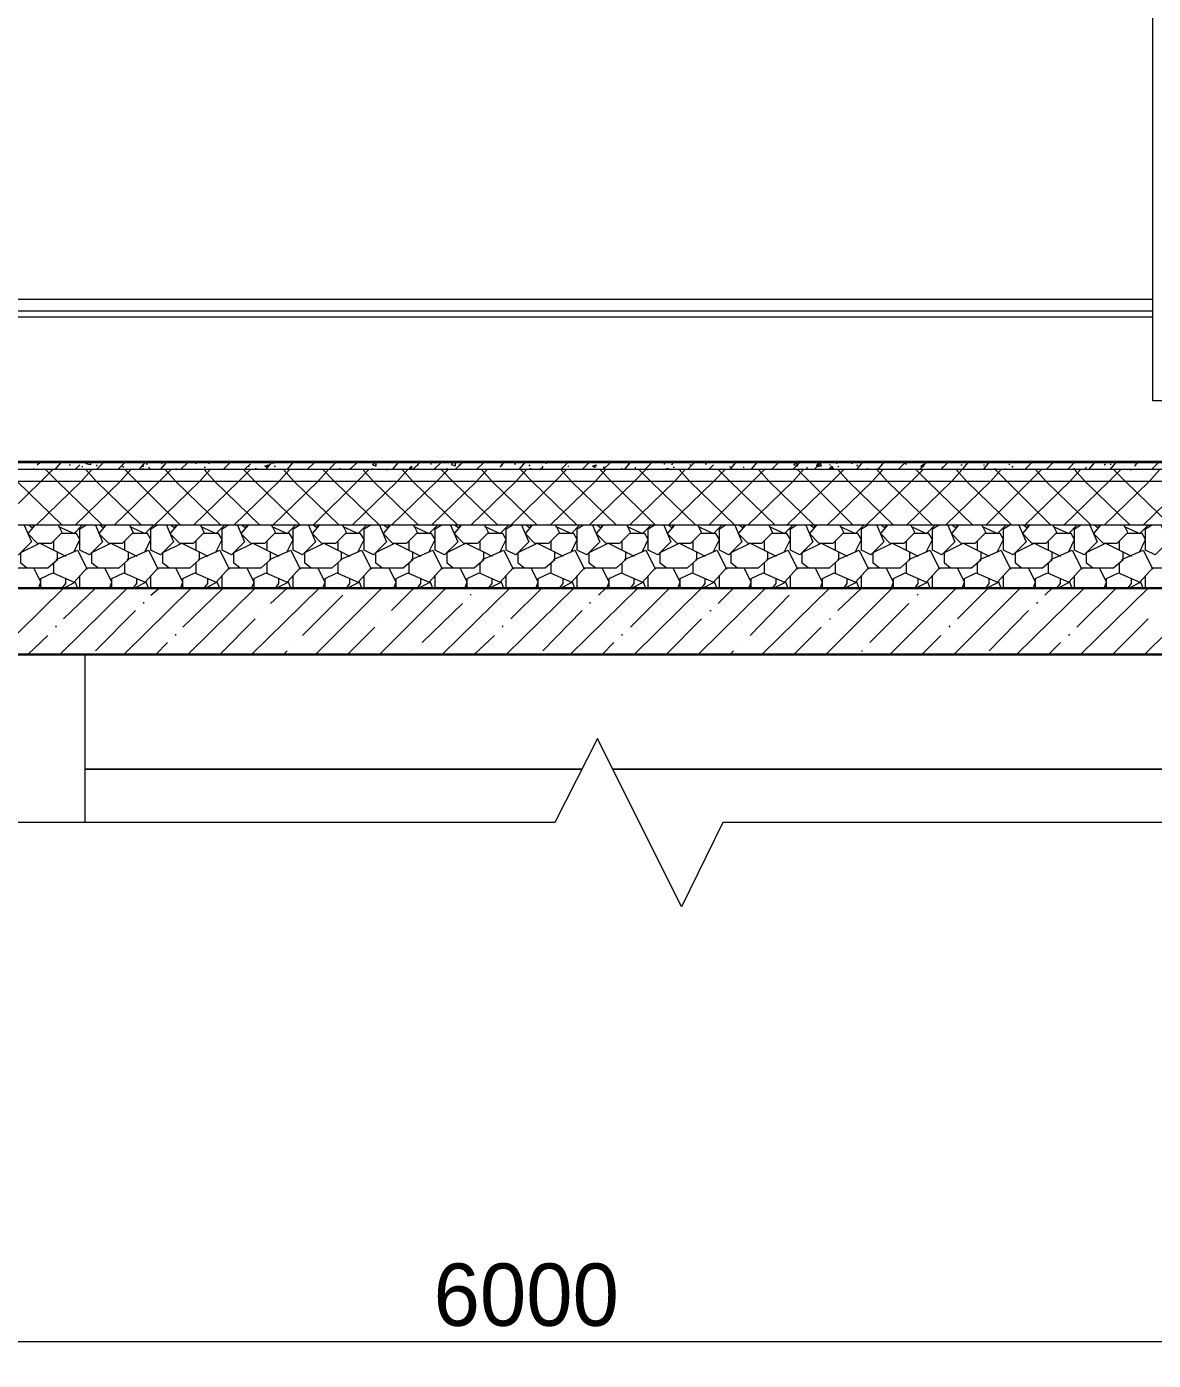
# Model space of a CAD drawing. Header units: millimetres. Extents: x 2294 to 908349, y -83289 to 219220.
# Drawn here: x 883679 to 887839, y 192837 to 197759 of the extents above; entities that cross this region are included whole.
import ezdxf

# ---------------------------------------------------------------- set-up
doc = ezdxf.new("R2010")
doc.units = ezdxf.units.MM
doc.layers.add('PDF _Геометрия', color=7, linetype='Continuous')
doc.layers.add('PDF _Текст', color=7, linetype='Continuous')

msp = doc.modelspace()

# ---------------------------------------------------------------- linework, layer by layer
at = {"layer": 'PDF _Геометрия', "lineweight": 9}
for points in [[(887902.2, 196378.1), (887836.6, 196378.1), (887836.6, 200093.9), (887902.2, 200093.9)], [(882459.6, 195687.3), (900759, 195687.3), (900759, 196045.8), (900759, 196211.9), (900759, 196251.3), (900759, 196277.5), (900759, 196281.9), (894774.3, 196181.3), (893213.6, 196155.1), (882459.6, 196155.1), (882459.6, 196150.7), (882459.6, 196124.5), (882459.6, 196080.8), (882459.6, 195919)], [(883893.4, 195018.5), (885729.5, 195018.5)]]:
    msp.add_lwpolyline(points, close=True, dxfattribs=at)
for points in [[(902971, 194821.8), (886249.7, 194821.8), (886096.7, 194511.4), (885786.3, 195132.2), (885628.9, 194821.8), (868588.5, 194821.8), (868588.5, 196990.1), (868278.2, 197147.5), (868898.9, 197453.5), (868588.5, 197610.8), (868588.5, 199779.1)], [(882372.1, 196754), (887836.6, 196754)], [(882529.5, 196710.3), (887836.6, 196710.3)], [(882468.3, 196688.4), (887836.6, 196688.4)], [(879089.1, 194821.8), (879089.1, 195442.5), (879194, 195442.5), (882446.4, 195442.5), (882446.4, 194821.8), (882446.4, 195442.5), (882651.9, 195442.5), (882651.9, 194821.8), (882651.9, 195442.5), (883788.5, 195442.5), (883893.4, 195442.5)], [(888230, 195442.5), (888230, 194821.8), (888230, 195018.5), (885843.2, 195018.5), (888230, 195018.5), (888230, 195442.5), (883893.4, 195442.5), (883893.4, 194821.8)], [(882415.8, 192981.3), (882345.9, 192907), (888540.4, 192907), (888470.5, 192837.1)]]:
    msp.add_lwpolyline(points, dxfattribs=at)
at = {"layer": 'PDF _Геометрия', "lineweight": 20}
msp.add_lwpolyline([(894774.3, 196177), (900759, 196277.5), (894774.3, 196177), (893213.6, 196150.7), (882459.6, 196150.7), (893213.6, 196150.7)], close=True, dxfattribs=at)
for points in [[(900759, 196251.3), (894774.3, 196150.7), (893213.6, 196124.5), (882459.6, 196124.5)], [(900759, 196211.9), (894778.6, 196111.4), (893209.3, 196080.8), (882459.6, 196080.8)], [(900759, 196045.8), (894778.6, 195945.3), (893200.5, 195919), (882459.6, 195919)]]:
    msp.add_lwpolyline(points, dxfattribs=at)
at = {"layer": 'PDF _Геометрия', "color": 250, "lineweight": 9, "true_color": 0x1d1d1d}
for points in [[(883565.6, 195919), (883731.7, 196080.8), (883775.4, 196124.5)], [(883810.4, 195919), (883644.3, 196080.8), (883604.9, 196124.5)], [(883705.5, 196124.5), (883705.5, 196128.9)], [(883714.2, 195919), (883880.3, 196080.8), (883919.7, 196124.5)], [(883718.6, 196142), (883727.3, 196150.7)], [(883740.4, 196146.4), (883740.4, 196146.4)], [(883959, 195919), (883792.9, 196080.8), (883749.2, 196124.5)], [(883784.1, 196124.5), (883806, 196150.7)], [(883836.6, 196142), (883841, 196142)], [(883858.5, 196124.5), (883875.9, 196142)], [(883858.5, 195919), (884024.6, 196080.8), (884063.9, 196124.5)], [(883884.7, 196137.6), (883884.7, 196133.2)], [(883915.3, 196150.7), (883915.3, 196142), (883897.8, 196146.4), (883902.2, 196150.7)], [(884103.3, 195919), (883937.1, 196080.8), (883897.8, 196124.5)], [(883937.1, 196124.5), (883963.4, 196150.7)], [(883937.1, 196142), (883937.1, 196137.6)], [(884002.7, 195919), (884168.8, 196080.8), (884212.6, 196124.5)], [(884015.8, 196124.5), (884042.1, 196150.7)], [(884028.9, 196133.2), (884028.9, 196133.2)], [(884033.3, 196137.6), (884037.7, 196133.2)], [(884247.5, 195919), (884085.8, 196080.8), (884042.1, 196124.5)], [(884063.9, 196133.2), (884063.9, 196133.2)], [(884094.5, 196124.5), (884116.4, 196150.7)], [(884103.3, 196124.5), (884107.6, 196128.9), (884112, 196124.5)], [(884107.6, 196137.6), (884112, 196137.6)], [(884120.8, 196146.4), (884125.1, 196146.4)], [(884129.5, 196133.2), (884133.9, 196128.9)], [(884142.6, 196133.2), (884142.6, 196133.2)], [(884151.4, 195919), (884317.5, 196080.8), (884356.8, 196124.5)], [(884173.2, 196124.5), (884195.1, 196150.7)], [(884177.6, 196146.4), (884182, 196150.7)], [(884396.2, 195919), (884230, 196080.8), (884190.7, 196124.5)], [(884230, 196128.9), (884234.4, 196124.5)], [(884247.5, 196124.5), (884273.8, 196150.7)], [(884295.6, 195919), (884461.7, 196080.8), (884505.5, 196124.5)], [(884300, 196150.7), (884304.4, 196146.4), (884304.4, 196150.7)], [(884335, 196133.2), (884339.3, 196133.2)], [(884540.4, 195919), (884374.3, 196080.8), (884335, 196124.5)], [(884352.4, 196146.4), (884352.4, 196150.7)], [(884404.9, 196124.5), (884431.1, 196150.7)], [(884404.9, 196124.5), (884404.9, 196124.5)], [(884444.2, 195919), (884610.4, 196080.8), (884649.7, 196124.5)], [(884689.1, 195919), (884522.9, 196080.8), (884479.2, 196124.5)], [(884483.6, 196124.5), (884505.5, 196146.4)], [(884496.7, 196137.6), (884501.1, 196137.6)], [(884522.9, 196128.9), (884527.3, 196128.9)], [(884531.7, 196124.5), (884531.7, 196124.5)], [(884562.3, 196124.5), (884584.1, 196150.7)], [(884588.5, 196146.4), (884592.9, 196150.7)], [(884588.5, 195919), (884754.6, 196080.8), (884794, 196124.5)], [(884592.9, 196137.6), (884597.3, 196137.6)], [(884833.3, 195919), (884667.2, 196080.8), (884627.9, 196124.5)], [(884641, 196124.5), (884662.8, 196150.7)], [(884641, 196142), (884641, 196142)], [(884715.3, 196124.5), (884741.5, 196150.7)], [(884754.6, 195919), (884750.3, 195910.3), (884737.1, 195919), (884898.9, 196080.8), (884942.6, 196124.5)], [(884772.1, 196124.5), (884815.8, 196080.8), (884982, 195919), (885008.2, 195857.8), (884960.1, 195809.8), (884925.1, 195827.2), (884925.1, 195905.9), (884947, 195919)], [(884798.3, 196128.9), (884820.2, 196150.7)], [(884824.6, 196124.5), (884837.7, 196128.9), (884833.3, 196124.5)], [(884868.3, 196124.5), (884872.7, 196128.9)], [(884872.7, 196124.5), (884898.9, 196150.7)], [(884881.4, 195919), (885047.5, 196080.8), (885086.9, 196124.5)], [(885126.2, 195919), (884960.1, 196080.8), (884920.8, 196124.5)], [(884951.4, 196124.5), (884955.7, 196128.9)], [(884968.8, 196150.7), (884968.8, 196137.6), (884955.7, 196142), (884964.5, 196150.7)], [(884964.5, 196137.6), (884968.8, 196142)], [(884968.8, 196142), (884968.8, 196142)], [(885008.2, 196124.5), (885012.6, 196124.5)], [(885025.7, 195919), (885191.8, 196080.8), (885235.5, 196124.5)], [(885030, 196124.5), (885051.9, 196150.7)], [(885270.5, 195919), (885104.4, 196080.8), (885065, 196124.5)], [(885104.4, 196124.5), (885130.6, 196150.7)], [(885121.8, 196142), (885126.2, 196142)], [(885169.9, 196146.4), (885174.3, 196146.4)], [(885169.9, 196124.5), (885169.9, 196124.5)], [(885174.3, 195919), (885340.4, 196080.8), (885379.8, 196124.5)], [(885183, 196124.5), (885209.3, 196150.7)], [(885419.1, 195919), (885253, 196080.8), (885209.3, 196124.5)], [(885226.8, 196124.5), (885231.1, 196128.9), (885231.1, 196124.5)], [(885261.7, 196150.7), (885261.7, 196137.6), (885248.6, 196142), (885253, 196150.7)], [(885261.7, 196124.5), (885288, 196150.7)], [(885274.8, 196142), (885279.2, 196142)], [(885318.6, 195919), (885484.7, 196080.8), (885524, 196124.5)], [(885340.4, 196124.5), (885366.7, 196150.7)], [(885340.4, 196128.9), (885340.4, 196128.9)], [(885563.4, 195919), (885397.3, 196080.8), (885357.9, 196124.5)], [(885384.1, 196150.7), (885384.1, 196150.7)], [(885427.9, 196133.2), (885441, 196150.7)], [(885432.2, 196142), (885436.6, 196142)], [(885454.1, 196124.5), (885458.5, 196124.5)], [(885458.5, 196124.5), (885458.5, 196124.5)], [(885467.2, 195919), (885628.9, 196080.8), (885672.7, 196124.5)], [(885480.3, 196146.4), (885484.7, 196146.4)], [(885497.8, 196124.5), (885519.7, 196150.7)], [(885712, 195919), (885545.9, 196080.8), (885502.2, 196124.5)], [(885510.9, 196150.7), (885515.3, 196146.4), (885515.3, 196150.7)], [(885532.8, 196142), (885537.1, 196137.6)], [(885537.1, 196128.9), (885541.5, 196128.9)], [(885572.1, 196124.5), (885585.2, 196133.2), (885585.2, 196137.6)], [(885580.9, 196142), (885580.9, 196142)], [(885598.3, 196146.4), (885598.3, 196150.7)], [(885611.5, 195919), (885777.6, 196080.8), (885816.9, 196124.5)], [(885856.3, 195919), (885690.1, 196080.8), (885650.8, 196124.5), (885677, 196150.7)], [(885655.2, 196146.4), (885655.2, 196146.4)], [(885677, 196137.6), (885681.4, 196137.6)], [(885729.5, 196124.5), (885755.7, 196150.7)], [(885755.7, 195919), (885921.8, 196080.8), (885965.6, 196124.5)], [(885773.2, 196133.2), (885777.6, 196133.2)], [(886000.5, 195919), (885838.8, 196080.8), (885795.1, 196124.5)], [(885808.2, 196124.5), (885834.4, 196150.7)], [(885808.2, 196133.2), (885812.6, 196133.2)], [(885873.8, 196128.9), (885878.1, 196128.9)], [(885886.9, 196124.5), (885908.7, 196150.7)], [(885900, 196146.4), (885904.4, 196146.4)], [(885904.4, 195919), (886070.5, 196080.8), (886109.8, 196124.5)], [(885926.2, 196133.2), (885926.2, 196128.9)], [(885935, 196150.7), (885935, 196150.7)], [(886149.2, 195919), (885983, 196080.8), (885939.3, 196124.5)], [(885961.2, 196124.5), (885987.4, 196150.7)], [(885969.9, 196124.5), (885974.3, 196124.5)], [(886000.5, 196124.5), (886000.5, 196124.5)], [(886031.1, 196146.4), (886035.5, 196146.4), (886031.1, 196150.7)], [(886035.5, 196124.5), (886031.1, 196124.5), (886044.2, 196128.9), (886048.6, 196128.9)], [(886044.2, 196124.5), (886044.2, 196128.9)], [(886066.1, 195919), (886061.7, 195910.3), (886048.6, 195919), (886214.7, 196080.8), (886258.5, 196124.5)], [(886061.7, 196142), (886066.1, 196150.7)], [(886066.1, 196133.2), (886070.5, 196133.2)], [(886088, 196124.5), (886127.3, 196080.8), (886293.4, 195919), (886319.7, 195857.8), (886271.6, 195809.8), (886236.6, 195827.2), (886236.6, 195905.9), (886258.5, 195919)], [(886118.6, 196124.5), (886144.8, 196150.7)], [(886127.3, 196142), (886131.7, 196142)], [(886184.1, 196146.4), (886188.5, 196146.4)], [(886197.2, 196124.5), (886214.7, 196142)], [(886197.2, 195919), (886359, 196080.8), (886402.7, 196124.5)], [(886227.9, 196137.6), (886227.9, 196137.6)], [(886442.1, 195919), (886275.9, 196080.8), (886232.2, 196124.5)], [(886275.9, 196124.5), (886297.8, 196150.7)], [(886275.9, 196133.2), (886275.9, 196137.6)], [(886324, 196133.2), (886328.4, 196133.2)], [(886341.5, 195919), (886507.6, 196080.8), (886547, 196124.5)], [(886354.6, 196124.5), (886376.5, 196150.7)], [(886372.1, 196146.4), (886372.1, 196150.7)], [(886586.3, 195919), (886420.2, 196080.8), (886380.9, 196124.5)], [(886424.6, 196128.9), (886424.6, 196128.9)], [(886428.9, 196124.5), (886455.2, 196150.7)], [(886485.8, 195919), (886651.9, 196080.8), (886695.6, 196124.5)], [(886507.6, 196124.5), (886533.9, 196150.7)], [(886520.7, 196124.5), (886525.1, 196124.5), (886568.8, 196080.8), (886730.6, 195919)], [(886560.1, 196133.2), (886560.1, 196128.9)], [(886586.3, 196124.5), (886612.5, 196150.7)], [(886608.2, 196150.7), (886612.5, 196137.6), (886595.1, 196137.6), (886603.8, 196150.7)], [(886599.4, 196137.6), (886603.8, 196137.6)], [(886634.4, 195919), (886800.5, 196080.8), (886839.9, 196124.5)], [(886643.2, 196142), (886647.5, 196142)], [(886651.9, 196124.5), (886651.9, 196128.9)], [(886669.4, 196150.7), (886669.4, 196146.4)], [(886673.8, 196133.2), (886678.1, 196137.6)], [(886879.2, 195919), (886713.1, 196080.8), (886673.8, 196124.5)], [(886721.8, 196150.7), (886726.2, 196146.4), (886726.2, 196150.7)], [(886743.7, 196124.5), (886765.6, 196150.7)], [(886743.7, 196137.6), (886748.1, 196142)], [(886778.7, 195919), (886944.8, 196080.8), (886988.5, 196124.5)], [(886783, 196124.5), (886783, 196128.9), (886787.4, 196124.5)], [(886818, 196128.9), (886818, 196124.5), (886857.4, 196080.8), (887023.5, 195919)], [(886822.4, 196124.5), (886844.2, 196150.7)], [(886896.7, 196124.5), (886922.9, 196150.7)], [(886922.9, 196146.4), (886927.3, 196146.4)], [(886927.3, 195919), (887093.4, 196080.8), (887132.8, 196124.5)], [(887172.1, 195919), (887006, 196080.8), (886962.3, 196124.5)], [(886975.4, 196124.5), (887001.6, 196150.7)], [(887014.7, 196124.5), (887014.7, 196124.5)], [(887054.1, 196124.5), (887080.3, 196150.7)], [(887058.4, 196133.2), (887062.8, 196133.2)], [(887071.6, 195919), (887237.7, 196080.8), (887277, 196124.5)], [(887316.4, 195919), (887150.3, 196080.8), (887110.9, 196124.5)], [(887119.7, 196128.9), (887119.7, 196128.9)], [(887128.4, 196142), (887132.8, 196142)], [(887137.1, 196128.9), (887154.6, 196150.7)], [(887211.5, 196124.5), (887233.3, 196150.7)], [(887211.5, 196142), (887215.8, 196142)], [(887220.2, 195919), (887381.9, 196080.8), (887425.7, 196124.5)], [(887242.1, 196124.5), (887255.2, 196128.9), (887255.2, 196124.5), (887298.9, 196080.8), (887460.6, 195919)], [(887242.1, 196124.5), (887242.1, 196124.5)], [(887285.8, 196124.5), (887294.5, 196128.9)], [(887307.6, 196142), (887307.6, 196146.4)], [(887316.4, 196137.6), (887320.7, 196133.2)], [(887364.5, 196124.5), (887390.7, 196150.7)], [(887364.5, 195919), (887530.6, 196080.8), (887569.9, 196124.5)], [(887609.3, 195919), (887443.1, 196080.8), (887403.8, 196124.5)], [(887443.1, 196124.5), (887469.4, 196150.7)], [(887508.7, 195919), (887674.8, 196080.8), (887718.6, 196124.5)], [(887521.8, 196124.5), (887548.1, 196150.7)], [(887543.7, 196128.9), (887548.1, 196128.9)], [(887753.5, 195919), (887587.4, 196080.8), (887548.1, 196124.5)], [(887587.4, 196128.9), (887591.8, 196133.2)], [(887600.5, 196124.5), (887622.4, 196150.7)], [(887657.4, 196142), (887661.7, 196146.4)], [(887657.4, 195919), (887823.5, 196080.8), (887862.8, 196124.5)], [(887679.2, 196124.5), (887701.1, 196150.7)], [(887679.2, 196142), (887683.6, 196146.4)], [(887884.7, 195919), (887897.8, 195910.3), (887902.2, 195919), (887736, 196080.8), (887692.3, 196124.5)], [(887753.5, 196124.5), (887757.9, 196124.5)], [(887771, 196137.6), (887779.8, 196150.7)], [(887801.6, 195919), (887967.7, 196080.8), (888007.1, 196124.5)], [(887832.2, 196124.5), (887858.4, 196150.7)], [(883670.5, 195919), (883696.7, 195857.8), (883648.6, 195809.8), (883613.6, 195827.2), (883613.6, 195905.9), (883635.5, 195919)], [(883709.8, 195919), (883683.6, 195888.4), (883718.6, 195853.5), (883771, 195853.5), (883810.4, 195892.8), (883797.3, 195919), (883797.3, 195914.7), (883854.1, 195888.4), (883884.7, 195919)], [(883688, 195919), (883701.1, 195910.3), (883705.5, 195919)], [(883932.8, 195919), (883959, 195857.8), (883910.9, 195809.8), (883875.9, 195827.2), (883875.9, 195905.9), (883897.8, 195919)], [(883884.7, 195919), (883884.7, 195919)], [(883972.1, 195919), (883945.9, 195888.4), (883980.9, 195853.5), (884033.3, 195853.5), (884072.7, 195892.8), (884059.5, 195919), (884059.5, 195914.7), (884116.4, 195888.4), (884147, 195919)], [(883950.3, 195919), (883963.4, 195910.3), (883967.7, 195919)], [(884195.1, 195919), (884221.3, 195857.8), (884173.2, 195809.8), (884138.2, 195827.2), (884138.2, 195905.9), (884160.1, 195919)], [(884147, 195919), (884147, 195919)], [(884234.4, 195919), (884208.2, 195888.4), (884243.2, 195853.5), (884295.6, 195853.5), (884335, 195892.8), (884321.8, 195919), (884321.8, 195914.7), (884378.7, 195888.4), (884409.3, 195919)], [(884212.6, 195919), (884225.7, 195910.3), (884230, 195919)], [(884457.4, 195919), (884483.6, 195857.8), (884435.5, 195809.8), (884400.5, 195827.2), (884400.5, 195905.9), (884422.4, 195919)], [(884409.3, 195919), (884409.3, 195919)], [(884496.7, 195919), (884470.5, 195888.4), (884505.5, 195853.5), (884557.9, 195853.5), (884597.3, 195892.8), (884584.1, 195919), (884584.1, 195914.7), (884641, 195888.4), (884671.6, 195919)], [(884474.8, 195919), (884488, 195910.3), (884492.3, 195919)], [(884719.7, 195919), (884745.9, 195857.8), (884697.8, 195809.8), (884662.8, 195827.2), (884662.8, 195905.9), (884684.7, 195919)], [(884671.6, 195919), (884671.6, 195919)], [(884759, 195919), (884732.8, 195888.4), (884767.7, 195853.5), (884820.2, 195853.5), (884859.5, 195892.8), (884846.4, 195919), (884846.4, 195914.7), (884903.3, 195888.4), (884933.9, 195919)], [(884933.9, 195919), (884933.9, 195919)], [(885021.3, 195919), (884995.1, 195888.4), (885030, 195853.5), (885082.5, 195853.5), (885121.8, 195892.8), (885108.7, 195919), (885108.7, 195914.7), (885165.6, 195888.4), (885196.2, 195919)], [(884999.4, 195919), (885012.6, 195910.3), (885016.9, 195919)], [(885244.2, 195919), (885270.5, 195857.8), (885222.4, 195809.8), (885187.4, 195827.2), (885187.4, 195905.9), (885209.3, 195919)], [(885196.2, 195919), (885196.2, 195919)], [(885283.6, 195919), (885257.4, 195888.4), (885292.3, 195853.5), (885344.8, 195853.5), (885384.1, 195892.8), (885371, 195919), (885371, 195914.7), (885427.9, 195888.4), (885458.5, 195919)], [(885261.7, 195919), (885274.8, 195910.3), (885279.2, 195919)], [(885506.5, 195919), (885532.8, 195857.8), (885484.7, 195809.8), (885449.7, 195827.2), (885449.7, 195905.9), (885471.6, 195919)], [(885458.5, 195919), (885458.5, 195919)], [(885545.9, 195919), (885519.7, 195888.4), (885554.6, 195853.5), (885607.1, 195853.5), (885646.4, 195892.8), (885633.3, 195919), (885633.3, 195914.7), (885690.1, 195888.4), (885720.7, 195919)], [(885524, 195919), (885537.1, 195910.3), (885541.5, 195919)], [(885768.8, 195919), (885795.1, 195857.8), (885747, 195809.8), (885712, 195827.2), (885712, 195905.9), (885733.9, 195919)], [(885720.7, 195919), (885720.7, 195919)], [(885808.2, 195919), (885782, 195888.4), (885816.9, 195853.5), (885869.4, 195853.5), (885908.7, 195892.8), (885895.6, 195919), (885895.6, 195914.7), (885952.4, 195888.4), (885983, 195919)], [(885786.3, 195919), (885799.4, 195910.3), (885803.8, 195919)], [(886031.1, 195919), (886057.4, 195857.8), (886009.3, 195809.8), (885974.3, 195827.2), (885974.3, 195905.9), (885996.2, 195919)], [(885983, 195919), (885983, 195919)], [(886070.5, 195919), (886044.2, 195888.4), (886079.2, 195853.5), (886131.7, 195853.5), (886171, 195892.8), (886157.9, 195919), (886157.9, 195914.7), (886214.7, 195888.4), (886245.3, 195919)], [(886245.3, 195919), (886245.3, 195919)], [(886332.8, 195919), (886306.5, 195888.4), (886341.5, 195853.5), (886394, 195853.5), (886433.3, 195892.8), (886420.2, 195919), (886420.2, 195914.7), (886477, 195888.4), (886507.6, 195919)], [(886310.9, 195919), (886324, 195910.3), (886328.4, 195919)], [(886555.7, 195919), (886581.9, 195857.8), (886533.9, 195809.8), (886498.9, 195827.2), (886498.9, 195905.9), (886520.7, 195919)], [(886507.6, 195919), (886507.6, 195919)], [(886595.1, 195919), (886568.8, 195888.4), (886603.8, 195853.5), (886656.3, 195853.5), (886695.6, 195892.8), (886682.5, 195919), (886682.5, 195914.7), (886739.3, 195888.4), (886769.9, 195919)], [(886573.2, 195919), (886586.3, 195910.3), (886590.7, 195919)], [(886818, 195919), (886844.2, 195857.8), (886796.2, 195809.8), (886761.2, 195827.2), (886761.2, 195905.9), (886783, 195919)], [(886769.9, 195919), (886769.9, 195919)], [(886857.4, 195919), (886831.1, 195888.4), (886866.1, 195853.5), (886918.6, 195853.5), (886957.9, 195892.8), (886944.8, 195919), (886944.8, 195914.7), (887001.6, 195888.4), (887032.2, 195919)], [(886835.5, 195919), (886848.6, 195910.3), (886853, 195919)], [(887080.3, 195919), (887106.5, 195857.8), (887058.4, 195809.8), (887023.5, 195827.2), (887023.5, 195905.9), (887045.3, 195919)], [(887032.2, 195919), (887032.2, 195919)], [(887119.7, 195919), (887093.4, 195888.4), (887128.4, 195853.5), (887180.9, 195853.5), (887220.2, 195892.8), (887207.1, 195919), (887207.1, 195914.7), (887263.9, 195888.4), (887294.5, 195919)], [(887097.8, 195919), (887110.9, 195910.3), (887115.3, 195919)], [(887342.6, 195919), (887368.8, 195857.8), (887320.7, 195809.8), (887285.8, 195827.2), (887285.8, 195905.9), (887307.6, 195919)], [(887294.5, 195919), (887294.5, 195919)], [(887381.9, 195919), (887355.7, 195888.4), (887390.7, 195853.5), (887443.1, 195853.5), (887482.5, 195892.8), (887469.4, 195919), (887469.4, 195914.7), (887526.2, 195888.4), (887556.8, 195919)], [(887360.1, 195919), (887373.2, 195910.3), (887377.6, 195919)], [(887604.9, 195919), (887631.1, 195857.8), (887583, 195809.8), (887548.1, 195827.2), (887548.1, 195905.9), (887569.9, 195919)], [(887556.8, 195919), (887556.8, 195919)], [(887644.2, 195919), (887618, 195888.4), (887653, 195853.5), (887705.4, 195853.5), (887744.8, 195892.8), (887731.7, 195919), (887731.7, 195914.7), (887788.5, 195888.4), (887819.1, 195919)], [(887622.4, 195919), (887635.5, 195910.3), (887639.9, 195919)], [(887867.2, 195919), (887893.4, 195857.8), (887845.3, 195809.8), (887810.4, 195827.2), (887810.4, 195905.9), (887832.2, 195919)], [(887819.1, 195919), (887819.1, 195919)], [(883779.8, 195827.2), (883779.8, 195862.2)], [(883854.1, 195822.9), (883875.9, 195866.6), (883862.8, 195888.4), (883806, 195888.4)], [(884042.1, 195827.2), (884042.1, 195862.2)], [(884116.4, 195822.9), (884138.2, 195866.6), (884125.1, 195888.4), (884068.3, 195888.4)], [(884304.4, 195827.2), (884304.4, 195862.2)], [(884378.7, 195822.9), (884400.5, 195866.6), (884387.4, 195888.4), (884330.6, 195888.4)], [(884566.7, 195827.2), (884566.7, 195862.2)], [(884641, 195822.9), (884662.8, 195866.6), (884649.7, 195888.4), (884592.9, 195888.4)], [(884828.9, 195827.2), (884828.9, 195862.2)], [(884903.3, 195822.9), (884925.1, 195866.6), (884912, 195888.4), (884855.2, 195888.4)], [(885091.2, 195827.2), (885091.2, 195862.2)], [(885165.6, 195822.9), (885187.4, 195866.6), (885174.3, 195888.4), (885117.5, 195888.4)], [(885353.5, 195827.2), (885353.5, 195862.2)], [(885427.9, 195822.9), (885449.7, 195866.6), (885436.6, 195888.4), (885379.8, 195888.4)], [(885615.8, 195827.2), (885615.8, 195862.2)], [(885690.1, 195822.9), (885712, 195866.6), (885698.9, 195888.4), (885642.1, 195888.4)], [(885878.1, 195827.2), (885878.1, 195862.2)], [(885952.4, 195822.9), (885974.3, 195866.6), (885961.2, 195888.4), (885904.4, 195888.4)], [(886140.4, 195827.2), (886140.4, 195862.2)], [(886214.7, 195822.9), (886236.6, 195866.6), (886223.5, 195888.4), (886166.6, 195888.4)], [(886402.7, 195827.2), (886402.7, 195862.2)], [(886477, 195822.9), (886498.9, 195866.6), (886485.8, 195888.4), (886428.9, 195888.4)], [(886665, 195827.2), (886665, 195862.2)], [(886739.3, 195822.9), (886761.2, 195866.6), (886748.1, 195888.4), (886691.2, 195888.4)], [(886927.3, 195827.2), (886927.3, 195862.2)], [(887001.6, 195822.9), (887023.5, 195866.6), (887010.4, 195888.4), (886953.5, 195888.4)], [(887189.6, 195827.2), (887189.6, 195862.2)], [(887263.9, 195822.9), (887285.8, 195866.6), (887272.7, 195888.4), (887215.8, 195888.4)], [(887451.9, 195827.2), (887451.9, 195862.2)], [(887526.2, 195822.9), (887548.1, 195866.6), (887535, 195888.4), (887478.1, 195888.4)], [(887714.2, 195827.2), (887714.2, 195862.2)], [(887788.5, 195822.9), (887810.4, 195866.6), (887797.2, 195888.4), (887740.4, 195888.4)], [(883473.8, 195687.3), (883469.4, 195691.7), (883469.4, 195722.3), (883513.1, 195744.2), (883591.8, 195709.2), (883639.9, 195761.7), (883757.9, 195761.7), (883792.9, 195792.3), (883792.9, 195822.9)], [(883679.2, 195761.7), (883657.4, 195779.2), (883657.4, 195818.5), (883727.3, 195853.5), (883823.5, 195805.4)], [(883736.1, 195687.3), (883731.7, 195691.7), (883731.7, 195722.3), (883775.4, 195744.2), (883854.1, 195709.2), (883902.2, 195761.7), (884020.2, 195761.7), (884055.2, 195792.3), (884055.2, 195822.9)], [(883788.5, 195792.3), (883867.2, 195827.2), (883902.2, 195757.3)], [(883941.5, 195761.7), (883919.7, 195779.2), (883919.7, 195818.5), (883989.6, 195853.5), (884085.8, 195805.4)], [(883998.3, 195687.3), (883994, 195691.7), (883994, 195722.3), (884037.7, 195744.2), (884116.4, 195709.2), (884164.5, 195761.7), (884282.5, 195761.7), (884317.5, 195792.3), (884317.5, 195822.9)], [(884050.8, 195792.3), (884129.5, 195827.2), (884164.5, 195757.3)], [(884203.8, 195761.7), (884182, 195779.2), (884182, 195818.5), (884251.9, 195853.5), (884348.1, 195805.4)], [(884260.6, 195687.3), (884256.3, 195691.7), (884256.3, 195722.3), (884300, 195744.2), (884378.7, 195709.2), (884426.8, 195761.7), (884544.8, 195761.7), (884579.8, 195792.3), (884579.8, 195822.9)], [(884273.8, 195442.5), (884522.9, 195687.3), (884518.6, 195691.7), (884518.6, 195722.3), (884562.3, 195744.2), (884641, 195709.2), (884689.1, 195761.7), (884807.1, 195761.7), (884842.1, 195792.3), (884842.1, 195822.9)], [(884313.1, 195792.3), (884391.8, 195827.2), (884426.8, 195757.3)], [(884466.1, 195761.7), (884444.2, 195779.2), (884444.2, 195818.5), (884514.2, 195853.5), (884610.4, 195805.4)], [(884575.4, 195792.3), (884654.1, 195827.2), (884689.1, 195757.3)], [(884728.4, 195761.7), (884706.5, 195779.2), (884706.5, 195818.5), (884776.5, 195853.5), (884872.7, 195805.4)], [(884785.2, 195687.3), (884780.9, 195691.7), (884780.9, 195722.3), (884824.6, 195744.2), (884903.3, 195709.2), (884951.4, 195761.7), (885069.4, 195761.7), (885104.4, 195792.3), (885104.4, 195822.9)], [(884837.7, 195792.3), (884916.4, 195827.2), (884951.4, 195757.3)], [(884990.7, 195761.7), (884968.8, 195779.2), (884968.8, 195818.5), (885038.8, 195853.5), (885135, 195805.4)], [(885047.5, 195687.3), (885043.2, 195691.7), (885043.2, 195722.3), (885086.9, 195744.2), (885165.6, 195709.2), (885213.6, 195761.7), (885331.7, 195761.7), (885366.7, 195792.3), (885366.7, 195822.9)], [(885100, 195792.3), (885178.7, 195827.2), (885213.6, 195757.3)], [(885253, 195761.7), (885231.1, 195779.2), (885231.1, 195818.5), (885301.1, 195853.5), (885397.3, 195805.4)], [(885309.8, 195687.3), (885305.4, 195691.7), (885305.4, 195722.3), (885349.2, 195744.2), (885427.9, 195709.2), (885475.9, 195761.7), (885594, 195761.7), (885628.9, 195792.3), (885628.9, 195822.9)], [(885362.3, 195792.3), (885441, 195827.2), (885475.9, 195757.3)], [(885515.3, 195761.7), (885493.4, 195779.2), (885493.4, 195818.5), (885563.4, 195853.5), (885659.5, 195805.4)], [(885572.1, 195687.3), (885567.7, 195691.7), (885567.7, 195722.3), (885611.5, 195744.2), (885690.1, 195709.2), (885738.2, 195761.7), (885856.3, 195761.7), (885891.2, 195792.3), (885891.2, 195822.9)], [(885624.6, 195792.3), (885703.3, 195827.2), (885738.2, 195757.3)], [(885777.6, 195761.7), (885755.7, 195779.2), (885755.7, 195818.5), (885825.7, 195853.5), (885921.8, 195805.4)], [(885834.4, 195687.3), (885830, 195691.7), (885830, 195722.3), (885873.8, 195744.2), (885952.4, 195709.2), (886000.5, 195761.7), (886118.6, 195761.7), (886153.5, 195792.3), (886153.5, 195822.9)], [(885886.9, 195792.3), (885965.6, 195827.2), (886000.5, 195757.3)], [(886039.9, 195761.7), (886018, 195779.2), (886018, 195818.5), (886088, 195853.5), (886184.1, 195805.4)], [(886096.7, 195687.3), (886092.3, 195691.7), (886092.3, 195722.3), (886136, 195744.2), (886214.7, 195709.2), (886262.8, 195761.7), (886380.9, 195761.7), (886415.8, 195792.3), (886415.8, 195822.9)], [(886149.2, 195792.3), (886227.9, 195827.2), (886262.8, 195757.3)], [(886302.2, 195761.7), (886280.3, 195779.2), (886280.3, 195818.5), (886350.3, 195853.5), (886446.4, 195805.4)], [(886359, 195687.3), (886354.6, 195691.7), (886354.6, 195722.3), (886398.3, 195744.2), (886477, 195709.2), (886525.1, 195761.7), (886643.2, 195761.7), (886678.1, 195792.3), (886678.1, 195822.9)], [(886411.5, 195792.3), (886490.1, 195827.2), (886525.1, 195757.3)], [(886564.5, 195761.7), (886542.6, 195779.2), (886542.6, 195818.5), (886612.5, 195853.5), (886708.7, 195805.4)], [(886621.3, 195687.3), (886616.9, 195691.7), (886616.9, 195722.3), (886660.6, 195744.2), (886739.3, 195709.2), (886787.4, 195761.7), (886905.4, 195761.7), (886940.4, 195792.3), (886940.4, 195822.9)], [(886673.8, 195792.3), (886752.4, 195827.2), (886787.4, 195757.3)], [(886826.8, 195761.7), (886804.9, 195779.2), (886804.9, 195818.5), (886874.8, 195853.5), (886971, 195805.4)], [(886883.6, 195687.3), (886879.2, 195691.7), (886879.2, 195722.3), (886922.9, 195744.2), (887001.6, 195709.2), (887049.7, 195761.7), (887167.7, 195761.7), (887202.7, 195792.3), (887202.7, 195822.9)], [(886936, 195792.3), (887014.7, 195827.2), (887049.7, 195757.3)], [(887089.1, 195761.7), (887067.2, 195779.2), (887067.2, 195818.5), (887137.1, 195853.5), (887233.3, 195805.4)], [(887145.9, 195687.3), (887141.5, 195691.7), (887141.5, 195722.3), (887185.2, 195744.2), (887263.9, 195709.2), (887312, 195761.7), (887430, 195761.7), (887465, 195792.3), (887465, 195822.9)], [(887198.3, 195792.3), (887277, 195827.2), (887312, 195757.3)], [(887351.3, 195761.7), (887329.5, 195779.2), (887329.5, 195818.5), (887399.4, 195853.5), (887495.6, 195805.4)], [(887408.2, 195687.3), (887403.8, 195691.7), (887403.8, 195722.3), (887447.5, 195744.2), (887526.2, 195709.2), (887574.3, 195761.7), (887692.3, 195761.7), (887727.3, 195792.3), (887727.3, 195822.9)], [(887460.6, 195792.3), (887539.3, 195827.2), (887574.3, 195757.3)], [(887613.6, 195761.7), (887591.8, 195779.2), (887591.8, 195818.5), (887661.7, 195853.5), (887757.9, 195805.4)], [(887670.5, 195687.3), (887666.1, 195691.7), (887666.1, 195722.3), (887709.8, 195744.2), (887788.5, 195709.2), (887836.6, 195761.7), (887954.6, 195761.7), (887989.6, 195792.3), (887989.6, 195822.9)], [(887722.9, 195792.3), (887801.6, 195827.2), (887836.6, 195757.3)], [(883779.8, 195744.2), (883779.8, 195779.2)], [(884042.1, 195744.2), (884042.1, 195779.2)], [(884304.4, 195744.2), (884304.4, 195779.2)], [(884566.7, 195744.2), (884566.7, 195779.2)], [(884828.9, 195744.2), (884828.9, 195779.2)], [(885091.2, 195744.2), (885091.2, 195779.2)], [(885353.5, 195744.2), (885353.5, 195779.2)], [(885615.8, 195744.2), (885615.8, 195779.2)], [(885878.1, 195744.2), (885878.1, 195779.2)], [(886140.4, 195744.2), (886140.4, 195779.2)], [(886402.7, 195744.2), (886402.7, 195779.2)], [(886665, 195744.2), (886665, 195779.2)], [(886927.3, 195744.2), (886927.3, 195779.2)], [(887189.6, 195744.2), (887189.6, 195779.2)], [(887451.9, 195744.2), (887451.9, 195779.2)], [(887714.2, 195744.2), (887714.2, 195779.2)], [(883722.9, 195687.3), (883731.7, 195709.2), (883705.5, 195761.7)], [(883810.4, 195687.3), (883823.5, 195704.8), (883823.5, 195722.3)], [(883880.3, 195687.3), (883875.9, 195691.7), (883875.9, 195731.1)], [(883985.2, 195687.3), (883994, 195709.2), (883967.7, 195761.7)], [(884072.7, 195687.3), (884085.8, 195704.8), (884085.8, 195722.3)], [(884142.6, 195687.3), (884138.2, 195691.7), (884138.2, 195731.1)], [(884247.5, 195687.3), (884256.3, 195709.2), (884230, 195761.7)], [(884256.3, 195543.1), (884404.9, 195687.3), (884400.5, 195691.7), (884400.5, 195731.1)], [(884335, 195687.3), (884348.1, 195704.8), (884348.1, 195722.3)], [(884509.8, 195687.3), (884518.6, 195709.2), (884492.3, 195761.7)], [(884597.3, 195687.3), (884610.4, 195704.8), (884610.4, 195722.3)], [(884667.2, 195687.3), (884662.8, 195691.7), (884662.8, 195731.1)], [(884772.1, 195687.3), (884780.9, 195709.2), (884754.6, 195761.7)], [(884859.5, 195687.3), (884872.7, 195704.8), (884872.7, 195722.3)], [(884929.5, 195687.3), (884925.1, 195691.7), (884925.1, 195731.1)], [(885034.4, 195687.3), (885043.2, 195709.2), (885016.9, 195761.7)], [(885121.8, 195687.3), (885135, 195704.8), (885135, 195722.3)], [(885191.8, 195687.3), (885187.4, 195691.7), (885187.4, 195731.1)], [(885296.7, 195687.3), (885305.4, 195709.2), (885279.2, 195761.7)], [(885384.1, 195687.3), (885397.3, 195704.8), (885397.3, 195722.3)], [(885454.1, 195687.3), (885449.7, 195691.7), (885449.7, 195731.1)], [(885559, 195687.3), (885567.7, 195709.2), (885541.5, 195761.7)], [(885646.4, 195687.3), (885659.5, 195704.8), (885659.5, 195722.3)], [(885716.4, 195687.3), (885712, 195691.7), (885712, 195731.1)], [(885821.3, 195687.3), (885830, 195709.2), (885803.8, 195761.7)], [(885908.7, 195687.3), (885921.8, 195704.8), (885921.8, 195722.3)], [(885921.8, 195442.5), (886171, 195687.3), (886184.1, 195704.8), (886184.1, 195722.3)], [(885978.7, 195687.3), (885974.3, 195691.7), (885974.3, 195731.1)], [(886083.6, 195687.3), (886092.3, 195709.2), (886066.1, 195761.7)], [(886241, 195687.3), (886236.6, 195691.7), (886236.6, 195731.1)], [(886345.9, 195687.3), (886354.6, 195709.2), (886328.4, 195761.7)], [(886433.3, 195687.3), (886446.4, 195704.8), (886446.4, 195722.3)], [(886503.3, 195687.3), (886498.9, 195691.7), (886498.9, 195731.1)], [(886608.2, 195687.3), (886616.9, 195709.2), (886590.7, 195761.7)], [(886695.6, 195687.3), (886708.7, 195704.8), (886708.7, 195722.3)], [(886765.6, 195687.3), (886761.2, 195691.7), (886761.2, 195731.1)], [(886870.5, 195687.3), (886879.2, 195709.2), (886853, 195761.7)], [(886957.9, 195687.3), (886971, 195704.8), (886971, 195722.3)], [(887027.8, 195687.3), (887023.5, 195691.7), (887023.5, 195731.1)], [(887132.8, 195687.3), (887141.5, 195709.2), (887115.3, 195761.7)], [(887220.2, 195687.3), (887233.3, 195704.8), (887233.3, 195722.3)], [(887290.1, 195687.3), (887285.8, 195691.7), (887285.8, 195731.1)], [(887395.1, 195687.3), (887403.8, 195709.2), (887377.6, 195761.7)], [(887482.5, 195687.3), (887495.6, 195704.8), (887495.6, 195722.3)], [(887552.4, 195687.3), (887548.1, 195691.7), (887548.1, 195731.1)], [(887657.4, 195687.3), (887666.1, 195709.2), (887639.9, 195761.7)], [(887744.8, 195687.3), (887757.9, 195704.8), (887757.9, 195722.3)], [(887814.7, 195687.3), (887810.4, 195691.7), (887810.4, 195731.1)], [(883565.6, 195442.5), (883814.7, 195687.3), (883858.5, 195709.2), (883867.2, 195687.3)], [(883801.6, 195442.5), (884050.8, 195687.3)], [(883814.7, 195573.7), (883932.8, 195687.3)], [(884037.7, 195442.5), (884286.9, 195687.3)], [(884129.5, 195687.3), (884120.8, 195709.2), (884077, 195687.3)], [(884138.2, 195661.1), (884168.8, 195687.3)], [(884391.8, 195687.3), (884383, 195709.2), (884339.3, 195687.3)], [(884509.8, 195442.5), (884759, 195687.3)], [(884579.8, 195630.5), (884641, 195687.3)], [(884654.1, 195687.3), (884645.3, 195709.2), (884601.6, 195687.3)], [(884745.9, 195442.5), (884990.7, 195687.3)], [(884916.4, 195687.3), (884907.6, 195709.2), (884863.9, 195687.3)], [(884982, 195442.5), (885226.8, 195687.3)], [(885025.7, 195604.3), (885108.7, 195687.3)], [(885178.7, 195687.3), (885169.9, 195709.2), (885126.2, 195687.3)], [(885213.6, 195442.5), (885462.8, 195687.3)], [(885318.6, 195661.1), (885318.6, 195665.5)], [(885441, 195687.3), (885432.2, 195709.2), (885388.5, 195687.3)], [(885449.7, 195442.5), (885698.9, 195687.3)], [(885467.2, 195573.7), (885580.9, 195687.3)], [(885703.3, 195687.3), (885694.5, 195709.2), (885650.8, 195687.3)], [(885685.8, 195442.5), (885935, 195687.3)], [(885790.7, 195661.1), (885816.9, 195687.3)], [(885908.7, 195543.1), (886053, 195687.3)], [(885965.6, 195687.3), (885956.8, 195709.2), (885913.1, 195687.3)], [(886157.9, 195442.5), (886407.1, 195687.3)], [(886227.9, 195687.3), (886219.1, 195709.2), (886175.4, 195687.3)], [(886232.2, 195630.5), (886289.1, 195687.3)], [(886394, 195442.5), (886643.2, 195687.3)], [(886490.1, 195687.3), (886481.4, 195709.2), (886437.7, 195687.3)], [(886630, 195442.5), (886874.8, 195687.3)], [(886673.8, 195604.3), (886761.2, 195687.3)], [(886752.4, 195687.3), (886743.7, 195709.2), (886700, 195687.3)], [(886866.1, 195442.5), (887110.9, 195687.3)], [(887014.7, 195687.3), (887006, 195709.2), (886962.3, 195687.3)], [(886966.6, 195661.1), (886971, 195665.5)], [(887102.2, 195442.5), (887347, 195687.3)], [(887115.3, 195573.7), (887228.9, 195687.3)], [(887277, 195687.3), (887268.3, 195709.2), (887224.6, 195687.3)], [(887333.9, 195442.5), (887583, 195687.3)], [(887438.8, 195661.1), (887465, 195687.3)], [(887539.3, 195687.3), (887530.6, 195709.2), (887486.9, 195687.3)], [(887556.8, 195543.1), (887701.1, 195687.3)], [(887569.9, 195442.5), (887819.1, 195687.3)], [(887801.6, 195687.3), (887792.9, 195709.2), (887749.2, 195687.3)], [(887806, 195442.5), (888055.2, 195687.3)], [(884112, 195630.5), (884112, 195634.9)], [(884697.8, 195512.5), (884846.4, 195661.1)], [(885139.3, 195486.3), (885288, 195630.5)], [(885760.1, 195630.5), (885760.1, 195634.9)], [(886350.3, 195512.5), (886494.5, 195661.1)], [(886791.8, 195486.3), (886936, 195630.5)], [(887408.2, 195630.5), (887412.5, 195634.9)], [(883932.8, 195455.7), (884081.4, 195604.3)], [(884391.8, 195442.5), (884522.9, 195573.7)], [(884553.5, 195604.3), (884553.5, 195604.3)], [(884995.1, 195573.7), (884995.1, 195573.7)], [(885585.2, 195455.7), (885729.5, 195604.3)], [(886039.9, 195442.5), (886171, 195573.7)], [(886201.6, 195604.3), (886206, 195604.3)], [(886643.2, 195573.7), (886647.5, 195573.7)], [(887233.3, 195455.7), (887377.6, 195604.3)], [(887688, 195442.5), (887819.1, 195573.7)], [(883788.5, 195543.1), (883788.5, 195547.5)], [(884863.9, 195442.5), (884964.5, 195543.1)], [(885436.6, 195543.1), (885436.6, 195547.5)], [(886512, 195442.5), (886612.5, 195543.1)], [(887084.7, 195543.1), (887089.1, 195547.5)], [(883683.6, 195442.5), (883757.9, 195512.5)], [(884155.7, 195442.5), (884199.4, 195486.3)], [(884230, 195512.5), (884230, 195516.9)], [(884671.6, 195486.3), (884671.6, 195486.3)], [(885331.7, 195442.5), (885406, 195512.5)], [(885803.8, 195442.5), (885847.5, 195486.3)], [(885878.1, 195512.5), (885878.1, 195516.9)], [(886319.7, 195486.3), (886319.7, 195486.3)], [(886984.1, 195442.5), (887054.1, 195512.5)], [(887451.9, 195442.5), (887495.6, 195486.3)], [(887526.2, 195512.5), (887530.6, 195516.9)], [(884627.9, 195442.5), (884641, 195455.7)], [(885113.1, 195455.7), (885113.1, 195455.7)], [(886275.9, 195442.5), (886289.1, 195455.7)], [(886761.2, 195455.7), (886765.6, 195455.7)]]:
    msp.add_lwpolyline(points, dxfattribs=at)
for points in [[(884571, 196142), (884566.7, 196133.2), (884557.9, 196137.6)], [(885100, 196137.6), (885100, 196128.9), (885091.2, 196128.9)], [(885782, 196142), (885777.6, 196133.2), (885768.8, 196137.6)], [(886520.7, 196150.7), (886525.1, 196137.6), (886512, 196142)], [(886651.9, 196137.6), (886656.3, 196128.9), (886643.2, 196128.9)], [(886992.9, 196146.4), (886988.5, 196133.2), (886979.8, 196137.6)]]:
    msp.add_lwpolyline(points, close=True, dxfattribs=at)
at = {"layer": 'PDF _Геометрия', "lineweight": 30}
msp.add_lwpolyline([(868588.5, 195442.5), (901191.7, 195442.5), (901191.7, 195687.3), (868588.5, 195687.3)], dxfattribs=at)

# ---------------------------------------------------------------- texts
at = {"layer": 'PDF _Текст', "insert": (885181.5, 193077.8), "char_height": 229.97, "attachment_point": 4, "style": ''}
msp.add_mtext('6000', dxfattribs=at)

doc.saveas('drawing.dxf')
